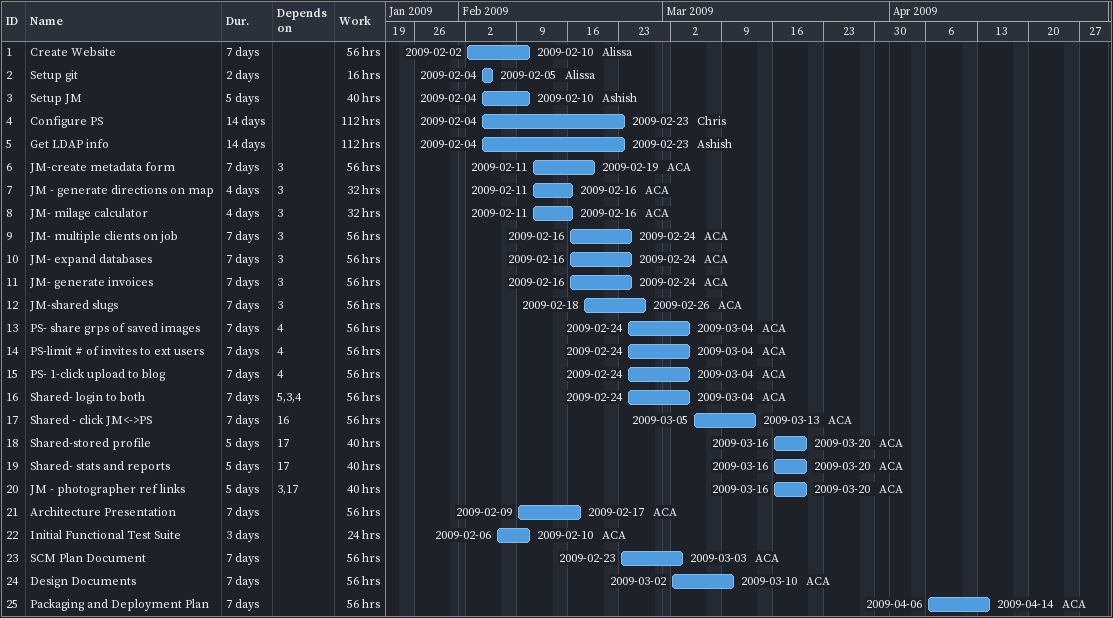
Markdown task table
| ID | Task | Duration | Start | Finish | Predecessors | Resources | Work (h) |
|---|---|---|---|---|---|---|---|
| 1 | Create Website | 7d | 2009-02-02 | 2009-02-10 |  | Alissa | 56 |
| 2 | Setup git | 2d | 2009-02-04 | 2009-02-05 |  | Alissa | 16 |
| 3 | Setup JM | 5d | 2009-02-04 | 2009-02-10 |  | Ashish | 40 |
| 4 | Configure PS | 14d | 2009-02-04 | 2009-02-23 |  | Chris | 112 |
| 5 | Get LDAP info | 14d | 2009-02-04 | 2009-02-23 |  | Ashish | 112 |
| 6 | JM-create metadata form | 7d | 2009-02-11 | 2009-02-19 | 3 | ACA | 56 |
| 7 | JM - generate directions on map | 4d | 2009-02-11 | 2009-02-16 | 3 | ACA | 32 |
| 8 | JM- milage calculator | 4d | 2009-02-11 | 2009-02-16 | 3 | ACA | 32 |
| 9 | JM- multiple clients on job | 7d | 2009-02-16 | 2009-02-24 | 3 | ACA | 56 |
| 10 | JM- expand databases | 7d | 2009-02-16 | 2009-02-24 | 3 | ACA | 56 |
| 11 | JM- generate invoices | 7d | 2009-02-16 | 2009-02-24 | 3 | ACA | 56 |
| 12 | JM-shared slugs | 7d | 2009-02-18 | 2009-02-26 | 3 | ACA | 56 |
| 13 | PS- share grps of saved images | 7d | 2009-02-24 | 2009-03-04 | 4 | ACA | 56 |
| 14 | PS-limit # of invites to ext users | 7d | 2009-02-24 | 2009-03-04 | 4 | ACA | 56 |
| 15 | PS- 1-click upload to blog | 7d | 2009-02-24 | 2009-03-04 | 4 | ACA | 56 |
| 16 | Shared- login to both | 7d | 2009-02-24 | 2009-03-04 | 5, 3, 4 | ACA | 56 |
| 17 | Shared - click JM<->PS | 7d | 2009-03-05 | 2009-03-13 | 16 | ACA | 56 |
| 18 | Shared-stored profile | 5d | 2009-03-16 | 2009-03-20 | 17 | ACA | 40 |
| 19 | Shared- stats and reports | 5d | 2009-03-16 | 2009-03-20 | 17 | ACA | 40 |
| 20 | JM - photographer ref links | 5d | 2009-03-16 | 2009-03-20 | 3, 17 | ACA | 40 |
| 21 | Architecture Presentation | 7d | 2009-02-09 | 2009-02-17 |  | ACA | 56 |
| 22 | Initial Functional Test Suite | 3d | 2009-02-06 | 2009-02-10 |  | ACA | 24 |
| 23 | SCM Plan Document | 7d | 2009-02-23 | 2009-03-03 |  | ACA | 56 |
| 24 | Design Documents | 7d | 2009-03-02 | 2009-03-10 |  | ACA | 56 |
| 25 | Packaging and Deployment Plan | 7d | 2009-04-06 | 2009-04-14 |  | ACA | 56 |
